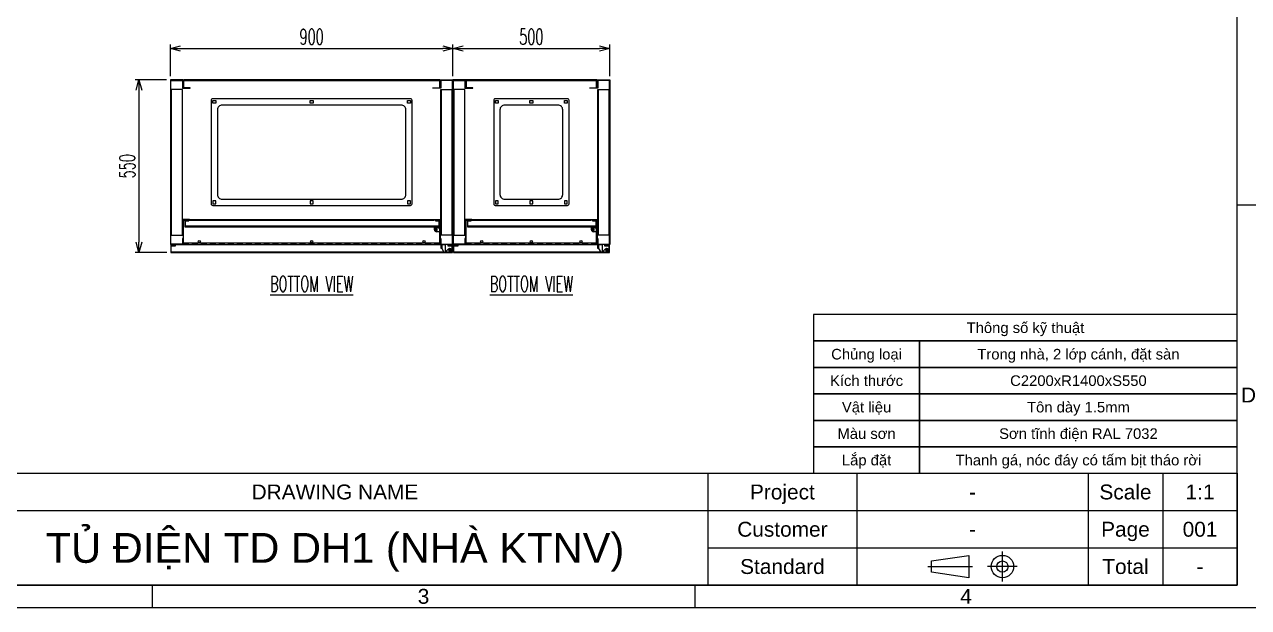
# Model space of a CAD drawing. Header units: millimetres. Extents: x 173893 to 258446, y -176540 to -123824.
# Drawn here: x 186986 to 190886, y -165708 to -163850 of the extents above; entities that cross this region are included whole.
import ezdxf
from ezdxf.enums import TextEntityAlignment as Align

# ---------------------------------------------------------------- set-up
doc = ezdxf.new("R2010")
doc.units = ezdxf.units.MM
doc.header["$LTSCALE"] = 3
doc.linetypes.add('ACAD_ISO04W100', pattern=[30, 24, -3, 0, -3])
doc.linetypes.add('HIDDEN', pattern=[9.525, 6.35, -3.175])
for name, color, linetype in [('@.TEXT', 7, 'Continuous'), ('@.VISIBLE', 7, 'Continuous'), ('centerline', 6, 'ACAD_ISO04W100'), ('dim', 7, 'Continuous'), ('EQUIPMENT', 4, 'Continuous'), ('equipments', 2, 'Continuous')]:
    doc.layers.add(name, color=color, linetype=linetype)
doc.styles.add('Ann_w01', font='romans.shx', dxfattribs={"width": 0.6, "bigfont": 'chineset.shx'})
doc.styles.add('Arial', font='arial.ttf')
doc.dimstyles.new('Dim 01_SC25', dxfattribs={"dimscale": 25, "dimtxt": 2, "dimasz": 1.3, "dimexe": 0.5, "dimexo": 0.5, "dimgap": 0.5, "dimtad": 1, "dimdec": 1, "dimzin": 12, "dimdsep": 46, "dimtxsty": 'Ann_w01', "dimblk": 'OPEN30', "dimcen": 1.5, "dimclrd": 6, "dimclre": 6, "dimclrt": 3, "dimadec": 1, "dimazin": 3, "dimtm": 1e-09, "dimtfac": 1, "dimtdec": 1, "dimtix": 1, "dimtmove": 0, "dimatfit": 3, "dimldrblk": 'OPEN30', "dimfxl": 1, "dimtolj": 1, "dimlwd": 0, "dimlwe": 0, "dimarcsym": 0})

# ---------------------------------------------------------------- blocks, each defined once
blk = doc.blocks.new('Standard ISO')
at = {"color": 6}
for p, q in [((4, -2), (4, 2)), ((-6, 0), (0, 0)), ((6, 0), (2, 0))]:
    blk.add_line(p, q, dxfattribs=at)
blk.add_lwpolyline([(-0.5, 1.5), (-0.5, -1.5), (-5.5, -0.75), (-5.5, 0.75), (-0.5, 1.5)])
for radius in [1.5, 0.75]:
    blk.add_circle((4, 0), radius)
blk = doc.blocks.new('KHUNG BAN VE (Made by Tung)')
at = {"layer": '@.VISIBLE', "color": 8}
for p, q in [((294, 54), (297, 54)), ((223, 18), (223, 3)), ((243, 18), (243, 3)), ((274, 18), (274, 3)), ((284, 18), (284, 3)), ((123, 13), (294, 13)), ((223, 8), (294, 8)), ((148.5, 3), (148.5, 0)), ((221.25, 3), (221.25, 0))]:
    blk.add_line(p, q, dxfattribs=at)
for points in [[(0, 0), (297, 0), (297, 210), (0, 210)], [(3, 3), (294, 3), (294, 207), (3, 207)], [(3, 18), (294, 18), (294, 3), (3, 3)]]:
    blk.add_lwpolyline(points, close=True, dxfattribs=at)
blk.add_blockref('Standard ISO', (258.5, 5.5))
at = {"layer": '@.TEXT', "color": 1, "style": 'Arial'}
for s, p in [('D', (295.5, 28.5)), ('3', (184.875, 1.5)), ('4', (257.625, 1.5))]:
    blk.add_text(s, height=2, dxfattribs=at).set_placement(p, align=Align.MIDDLE_CENTER)
at = {"layer": '@.TEXT', "color": 2, "style": 'Arial'}
for s, p in [('DRAWING NAME', (173, 15.5)), ('Project', (233, 15.5)), ('Scale', (279, 15.5)), ('Customer', (233, 10.5)), ('Page', (279, 10.5)), ('Standard', (233, 5.5)), ('Total', (279, 5.5))]:
    blk.add_text(s, height=2, dxfattribs=at).set_placement(p, align=Align.MIDDLE_CENTER)
at = {"layer": '@.TEXT', "color": 1, "style": 'Arial'}
for tag, height, p in [('DESIGNER_NAME', 2, (38, 15.5)), ('PROJECT_CODE', 2, (258.5, 15.5)), ('SCALE', 2, (289, 15.5)), ('APPROVED_NAME', 2, (38, 10.5)), ('CUSTOMER_NAME', 2, (258.5, 10.5)), ('PAGE', 2, (289, 10.5)), ('DRAWING_NAME', 4, (173, 8)), ('TOTAL', 2, (289, 5.5))]:
    blk.add_attdef(tag, text='', height=height, dxfattribs=at).set_placement(p, align=Align.MIDDLE_CENTER)
blk = doc.blocks.new('Bảng thông số (Made by Tung)')
at = {"color": 8}
for points in [[(-80, 25), (0, 25), (0, 30), (-80, 30)], [(-80, 20), (-60, 20), (-60, 25), (-80, 25)], [(-60, 20), (0, 20), (0, 25), (-60, 25)], [(-80, 15), (-60, 15), (-60, 20), (-80, 20)], [(-60, 15), (0, 15), (0, 20), (-60, 20)], [(-80, 10), (-60, 10), (-60, 15), (-80, 15)], [(-60, 10), (0, 10), (0, 15), (-60, 15)], [(-80, 5), (-60, 5), (-60, 10), (-80, 10)], [(-60, 5), (0, 5), (0, 10), (-60, 10)], [(-80, 0), (-60, 0), (-60, 5), (-80, 5)], [(-60, 0), (0, 0), (0, 5), (-60, 5)]]:
    blk.add_lwpolyline(points, close=True, dxfattribs=at)
at = {"color": 4, "style": 'Arial'}
for tag, p in [('FORM', (-30, 22.5)), ('SIZE', (-30, 17.5)), ('MATERIAL', (-30, 12.5)), ('PAINTING', (-30, 7.5)), ('ASSEMBLY', (-30, 2.5))]:
    blk.add_attdef(tag, text='', height=2, dxfattribs=at).set_placement(p, align=Align.MIDDLE_CENTER)
at = {"layer": '@.TEXT', "color": 1, "style": 'Arial'}
blk.add_text('Thông số kỹ thuật', height=2, dxfattribs=at).set_placement((-40, 27.5), align=Align.MIDDLE_CENTER)
at = {"layer": '@.TEXT', "color": 2, "style": 'Arial'}
for s, p in [('Chủng loại', (-70, 22.5)), ('Kích thước', (-70, 17.5)), ('Vật liệu', (-70, 12.5)), ('Màu sơn', (-70, 7.5)), ('Lắp đặt', (-70, 2.5))]:
    blk.add_text(s, height=2, dxfattribs=at).set_placement(p, align=Align.MIDDLE_CENTER)
blk = doc.blocks.new('_Open30')
at = {"color": 0, "linetype": 'ByBlock', "lineweight": -2}
for p, q in [((-1, 0.27), (0, 0)), ((0, 0), (-1, -0.27)), ((0, 0), (-1, 0))]:
    blk.add_line(p, q, dxfattribs=at)
blk = doc.blocks.new('*D40')
at = {"layer": 'Defpoints', "color": 0, "transparency": 16777216}
for p in [(188350.8, -163926.8), (187450.8, -164026.8), (188350.8, -164026.8)]:
    blk.add_point(p, dxfattribs=at)
at = {"layer": 'dim', "color": 6, "lineweight": 0, "transparency": 16777216}
for p, q in [((187450.8, -164014.3), (187450.8, -163914.3)), ((187483.3, -163926.8), (188318.3, -163926.8)), ((188350.8, -164014.3), (188350.8, -163914.3))]:
    blk.add_line(p, q, dxfattribs=at)
at = {"layer": 'dim', "color": 6, "lineweight": 0, "transparency": 16777216, "xscale": 32.5, "yscale": 32.5, "zscale": 32.5, "rotation": 180}
blk.add_blockref('_Open30', (187450.8, -163926.8), dxfattribs=at)
at = {"layer": 'dim', "color": 6, "lineweight": 0, "transparency": 16777216, "xscale": 32.5, "yscale": 32.5, "zscale": 32.5}
blk.add_blockref('_Open30', (188350.8, -163926.8), dxfattribs=at)
at = {"layer": 'dim', "color": 3, "transparency": 16777216, "insert": (187900.8, -163889.3), "char_height": 50, "attachment_point": 5, "style": 'Ann_w01'}
blk.add_mtext('\\A1;900', dxfattribs=at)
blk = doc.blocks.new('*D42')
at = {"layer": 'Defpoints', "color": 0, "transparency": 16777216}
for p in [(187450.8, -164026.8), (187350.8, -164576.8), (187452.3, -164576.8)]:
    blk.add_point(p, dxfattribs=at)
at = {"layer": 'dim', "color": 6, "lineweight": 0, "transparency": 16777216}
for p, q in [((187438.3, -164026.8), (187338.3, -164026.8)), ((187350.8, -164059.3), (187350.8, -164544.3)), ((187439.8, -164576.8), (187338.3, -164576.8))]:
    blk.add_line(p, q, dxfattribs=at)
at = {"layer": 'dim', "color": 6, "lineweight": 0, "transparency": 16777216, "xscale": 32.5, "yscale": 32.5, "zscale": 32.5}
for p, rotation in [((187350.8, -164026.8), 90), ((187350.8, -164576.8), 270)]:
    blk.add_blockref('_Open30', p, dxfattribs=dict(at, rotation=rotation))
at = {"layer": 'dim', "color": 3, "transparency": 16777216, "insert": (187313.3, -164301.8), "char_height": 50, "attachment_point": 5, "rotation": 90, "style": 'Ann_w01'}
blk.add_mtext('\\A1;550', dxfattribs=at)
blk = doc.blocks.new('*D54')
at = {"layer": 'Defpoints', "color": 0, "transparency": 16777216}
for p in [(188850.8, -163926.8), (188350.8, -164026.8), (188850.8, -164026.8)]:
    blk.add_point(p, dxfattribs=at)
at = {"layer": 'dim', "color": 6, "lineweight": 0, "transparency": 16777216}
for p, q in [((188350.8, -164014.3), (188350.8, -163914.3)), ((188383.3, -163926.8), (188818.3, -163926.8)), ((188850.8, -164014.3), (188850.8, -163914.3))]:
    blk.add_line(p, q, dxfattribs=at)
at = {"layer": 'dim', "color": 6, "lineweight": 0, "transparency": 16777216, "xscale": 32.5, "yscale": 32.5, "zscale": 32.5, "rotation": 180}
blk.add_blockref('_Open30', (188350.8, -163926.8), dxfattribs=at)
at = {"layer": 'dim', "color": 6, "lineweight": 0, "transparency": 16777216, "xscale": 32.5, "yscale": 32.5, "zscale": 32.5}
blk.add_blockref('_Open30', (188850.8, -163926.8), dxfattribs=at)
at = {"layer": 'dim', "color": 3, "transparency": 16777216, "insert": (188600.8, -163889.3), "char_height": 50, "attachment_point": 5, "style": 'Ann_w01'}
blk.add_mtext('\\A1;500', dxfattribs=at)

msp = doc.modelspace()

# ---------------------------------------------------------------- linework, layer by layer
at = {"color": 1}
for p, q in [((187453.83, -164056.78), (187453.83, -164521.78)), ((187487.83, -164056.78), (187487.83, -164521.78)), ((188313.83, -164056.78), (188313.83, -164521.78)), ((188347.83, -164056.78), (188347.83, -164521.78)), ((188353.83, -164056.78), (188353.83, -164521.78)), ((188387.83, -164056.78), (188387.83, -164521.78)), ((188813.83, -164056.78), (188813.83, -164521.78)), ((188847.83, -164056.78), (188847.83, -164521.78))]:
    msp.add_line(p, q, dxfattribs=at)
at = {"color": 6}
for p, q in [((187511.33, -164471.78), (188290.33, -164471.78)), ((187511.33, -164473.28), (188290.33, -164473.28)), ((188411.33, -164471.78), (188790.33, -164471.78)), ((188411.33, -164473.28), (188790.33, -164473.28)), ((188295.33, -164504.78), (188301.33, -164504.78)), ((188298.33, -164507.78), (188298.33, -164501.78)), ((188795.33, -164504.78), (188801.33, -164504.78)), ((188798.33, -164507.78), (188798.33, -164501.78)), ((188308.83, -164546.78), (187492.83, -164546.78)), ((188808.83, -164546.78), (188392.83, -164546.78))]:
    msp.add_line(p, q, dxfattribs=at)
at = {"color": 1, "linetype": 'Continuous'}
for p, q in [((188298.33, -164495.78), (188298.33, -164493.78)), ((188309.46, -164504.78), (188306.96, -164504.78)), ((188798.33, -164495.78), (188798.33, -164493.78)), ((188809.46, -164504.78), (188806.96, -164504.78))]:
    msp.add_line(p, q, dxfattribs=at)
at = {"linetype": 'HIDDEN'}
for p, q in [((187490.83, -164550.28), (188310.83, -164550.28)), ((188390.83, -164550.28), (188810.83, -164550.28))]:
    msp.add_line(p, q, dxfattribs=at)
for p, q in [((187490.83, -164551.78), (188310.83, -164551.78)), ((188390.83, -164551.78), (188810.83, -164551.78))]:
    msp.add_line(p, q)
for points in [[(187514.33, -164051.78), (187490.83, -164051.78), (187490.83, -164026.78), (187450.83, -164026.78), (187450.83, -164551.78), (187490.83, -164551.78), (187490.83, -164531.78), (187489.33, -164531.78), (187489.33, -164550.28), (187452.33, -164550.28), (187452.33, -164028.28), (187489.33, -164028.28), (187489.33, -164053.28), (187514.33, -164053.28)], [(188287.33, -164051.78), (188310.83, -164051.78), (188310.83, -164026.78), (188350.83, -164026.78), (188350.83, -164551.78), (188310.83, -164551.78), (188310.83, -164531.78), (188312.33, -164531.78), (188312.33, -164550.28), (188349.33, -164550.28), (188349.33, -164028.28), (188312.33, -164028.28), (188312.33, -164053.28), (188287.33, -164053.28)], [(188414.33, -164051.78), (188390.83, -164051.78), (188390.83, -164026.78), (188350.83, -164026.78), (188350.83, -164551.78), (188390.83, -164551.78), (188390.83, -164531.78), (188389.33, -164531.78), (188389.33, -164550.28), (188352.33, -164550.28), (188352.33, -164028.28), (188389.33, -164028.28), (188389.33, -164053.28), (188414.33, -164053.28)], [(188787.33, -164051.78), (188810.83, -164051.78), (188810.83, -164026.78), (188850.83, -164026.78), (188850.83, -164551.78), (188810.83, -164551.78), (188810.83, -164531.78), (188812.33, -164531.78), (188812.33, -164550.28), (188849.33, -164550.28), (188849.33, -164028.28), (188812.33, -164028.28), (188812.33, -164053.28), (188787.33, -164053.28)], [(187586.33, -164092.28), (187595.33, -164092.28), (187595.33, -164101.28), (187586.33, -164101.28)], [(187896.33, -164092.28), (187905.33, -164092.28), (187905.33, -164101.28), (187896.33, -164101.28)], [(188206.33, -164092.28), (188215.33, -164092.28), (188215.33, -164101.28), (188206.33, -164101.28)], [(188486.33, -164092.28), (188495.33, -164092.28), (188495.33, -164101.28), (188486.33, -164101.28)], [(188596.33, -164092.28), (188605.33, -164092.28), (188605.33, -164101.28), (188596.33, -164101.28)], [(188706.33, -164092.28), (188715.33, -164092.28), (188715.33, -164101.28), (188706.33, -164101.28)], [(187586.33, -164421.28), (187595.33, -164421.28), (187595.33, -164412.28), (187586.33, -164412.28)], [(187896.33, -164421.28), (187905.33, -164421.28), (187905.33, -164412.28), (187896.33, -164412.28)], [(188206.33, -164421.28), (188215.33, -164421.28), (188215.33, -164412.28), (188206.33, -164412.28)], [(188486.33, -164421.28), (188495.33, -164421.28), (188495.33, -164412.28), (188486.33, -164412.28)], [(188596.33, -164421.28), (188605.33, -164421.28), (188605.33, -164412.28), (188596.33, -164412.28)], [(188706.33, -164421.28), (188715.33, -164421.28), (188715.33, -164412.28), (188706.33, -164412.28)]]:
    msp.add_lwpolyline(points, close=True)
at = {"color": 1}
for points in [[(187452.33, -164521.78), (187489.33, -164521.78), (187489.33, -164056.78), (187452.33, -164056.78)], [(188349.33, -164521.78), (188312.33, -164521.78), (188312.33, -164056.78), (188349.33, -164056.78)], [(188352.33, -164521.78), (188389.33, -164521.78), (188389.33, -164056.78), (188352.33, -164056.78)], [(188849.33, -164521.78), (188812.33, -164521.78), (188812.33, -164056.78), (188849.33, -164056.78)]]:
    msp.add_lwpolyline(points, close=True, dxfattribs=at)
at = {"color": 4}
for points in [[(187493.83, -164049.78), (187493.83, -164028.28), (188307.83, -164028.28), (188307.83, -164049.78), (188309.33, -164049.78), (188309.33, -164026.78), (187492.33, -164026.78), (187492.33, -164049.78)], [(188393.83, -164049.78), (188393.83, -164028.28), (188807.83, -164028.28), (188807.83, -164049.78), (188809.33, -164049.78), (188809.33, -164026.78), (188392.33, -164026.78), (188392.33, -164049.78)], [(187498.83, -164493.28), (187498.83, -164476.28), (187509.33, -164476.28), (187509.33, -164474.78), (187497.33, -164474.78), (187497.33, -164494.78), (188307.33, -164494.78), (188307.33, -164474.78), (188295.33, -164474.78), (188295.33, -164476.28), (188305.83, -164476.28), (188305.83, -164493.28)], [(188398.83, -164493.28), (188398.83, -164476.28), (188409.33, -164476.28), (188409.33, -164474.78), (188397.33, -164474.78), (188397.33, -164494.78), (188807.33, -164494.78), (188807.33, -164474.78), (188795.33, -164474.78), (188795.33, -164476.28), (188805.83, -164476.28), (188805.83, -164493.28)], [(187453.83, -164575.28), (187453.83, -164555.28), (187467.33, -164555.28), (187467.33, -164553.78), (187452.33, -164553.78), (187452.33, -164576.78), (188349.33, -164576.78), (188349.33, -164553.78), (188334.33, -164553.78), (188334.33, -164555.28), (188347.83, -164555.28), (188347.83, -164575.28)], [(188353.83, -164575.28), (188353.83, -164555.28), (188367.33, -164555.28), (188367.33, -164553.78), (188352.33, -164553.78), (188352.33, -164576.78), (188849.33, -164576.78), (188849.33, -164553.78), (188834.33, -164553.78), (188834.33, -164555.28), (188847.83, -164555.28), (188847.83, -164575.28)]]:
    msp.add_lwpolyline(points, close=True, dxfattribs=at)
for points in [[(187585.83, -164426.78), (188215.83, -164426.78, 0.4142136), (188220.83, -164421.78), (188220.83, -164091.78, 0.4142136), (188215.83, -164086.78), (187585.83, -164086.78, 0.4142136), (187580.83, -164091.78), (187580.83, -164421.78, 0.4142136)], [(188485.83, -164426.78), (188715.83, -164426.78, 0.4142136), (188720.83, -164421.78), (188720.83, -164091.78, 0.4142136), (188715.83, -164086.78), (188485.83, -164086.78, 0.4142136), (188480.83, -164091.78), (188480.83, -164421.78, 0.4142136)], [(187615.83, -164406.78), (188185.83, -164406.78, 0.4142136), (188200.83, -164391.78), (188200.83, -164121.78, 0.4142136), (188185.83, -164106.78), (187615.83, -164106.78, 0.4142136), (187600.83, -164121.78), (187600.83, -164391.78, 0.4142136)], [(188515.83, -164406.78), (188685.83, -164406.78, 0.4142136), (188700.83, -164391.78), (188700.83, -164121.78, 0.4142136), (188685.83, -164106.78), (188515.83, -164106.78, 0.4142136), (188500.83, -164121.78), (188500.83, -164391.78, 0.4142136)]]:
    msp.add_lwpolyline(points, format="xyb", close=True)
at = {"color": 6}
for points in [[(187511.33, -164471.78), (187491.33, -164471.78), (187491.33, -164546.78), (187492.83, -164546.78), (187492.83, -164473.28), (187511.33, -164473.28)], [(188290.33, -164471.78), (188310.33, -164471.78), (188310.33, -164546.78), (188308.83, -164546.78), (188308.83, -164473.28), (188290.33, -164473.28)], [(188411.33, -164471.78), (188391.33, -164471.78), (188391.33, -164546.78), (188392.83, -164546.78), (188392.83, -164473.28), (188411.33, -164473.28)], [(188790.33, -164471.78), (188810.33, -164471.78), (188810.33, -164546.78), (188808.83, -164546.78), (188808.83, -164473.28), (188790.33, -164473.28)]]:
    msp.add_lwpolyline(points, close=True, dxfattribs=at)
at = {"color": 8}
for centre in [(188298.33, -164504.78), (188798.33, -164504.78)]:
    msp.add_circle(centre, 2.5, dxfattribs=at)
at = {"color": 6}
for centre in [(187542.83, -164541.78), (187900.83, -164541.78), (188258.83, -164541.78), (188442.83, -164541.78), (188600.83, -164541.78), (188758.83, -164541.78)]:
    msp.add_circle(centre, 3.5, dxfattribs=at)
at = {"layer": 'centerline'}
for p, q in [((188320.83, -164550.78), (188320.83, -164552.78)), ((188337.33, -164569.28), (188345.33, -164569.28)), ((188341.33, -164565.28), (188341.33, -164573.28)), ((188820.83, -164550.78), (188820.83, -164552.78)), ((188837.33, -164569.28), (188845.33, -164569.28)), ((188841.33, -164565.28), (188841.33, -164573.28))]:
    msp.add_line(p, q, dxfattribs=at)
at = {"layer": 'EQUIPMENT'}
for points in [[(188315.13, -164551.78), (188315.13, -164563.47, 0.1316525), (188315.26, -164563.97), (188315.13, -164563.74), (188313.13, -164563.74), (188313.13, -164551.78), (188326.13, -164551.78), (188326.13, -164569.28, 0.4142136), (188328.13, -164571.28), (188330.84, -164571.28)], [(188331.26, -164572.28), (188330.84, -164571.28), (188337.08, -164565.04, -1.4966058), (188341.33, -164575.28), (188321.79, -164575.28), (188320.63, -164575.28), (188320.63, -164573.28), (188320.63, -164573.28)], [(188815.13, -164551.78), (188815.13, -164563.47, 0.1316525), (188815.26, -164563.97), (188815.13, -164563.74), (188813.13, -164563.74), (188813.13, -164551.78), (188826.13, -164551.78), (188826.13, -164569.28, 0.4142136), (188828.13, -164571.28), (188830.84, -164571.28)], [(188831.26, -164572.28), (188830.84, -164571.28), (188837.08, -164565.04, -1.4966058), (188841.33, -164575.28), (188821.79, -164575.28), (188820.63, -164575.28), (188820.63, -164573.28), (188820.63, -164573.28)]]:
    msp.add_lwpolyline(points, format="xyb", dxfattribs=at)
for points in [[(188315.26, -164563.97), (188321.79, -164575.28), (188322.36, -164574.28)], [(188815.26, -164563.97), (188821.79, -164575.28), (188822.36, -164574.28)]]:
    msp.add_lwpolyline(points, dxfattribs=at)
for centre in [(188341.33, -164569.28), (188841.33, -164569.28)]:
    msp.add_circle(centre, 3.5, dxfattribs=at)
at = {"layer": 'equipments'}
for p, q in [((188292.33, -164494.78), (188304.33, -164494.78)), ((188292.33, -164504.78), (188292.33, -164494.78)), ((188308.83, -164498.78), (188298.33, -164498.78)), ((188308.83, -164510.78), (188298.33, -164510.78)), ((188304.33, -164498.78), (188304.33, -164494.78)), ((188308.83, -164498.78), (188308.83, -164510.78)), ((188792.33, -164494.78), (188804.33, -164494.78)), ((188792.33, -164504.78), (188792.33, -164494.78)), ((188808.83, -164498.78), (188798.33, -164498.78)), ((188808.83, -164510.78), (188798.33, -164510.78)), ((188804.33, -164498.78), (188804.33, -164494.78)), ((188808.83, -164498.78), (188808.83, -164510.78))]:
    msp.add_line(p, q, dxfattribs=at)
for centre in [(188298.33, -164504.78), (188798.33, -164504.78)]:
    msp.add_arc(centre, 6, 90, 270, dxfattribs=at)

# ---------------------------------------------------------------- block references
at = {"xscale": 16.875, "yscale": 16.875, "zscale": 16.875}
msp.add_blockref('Bảng thông số (Made by Tung)', (190850.07, -165280.48), dxfattribs=at).add_auto_attribs({'MATERIAL': 'Tôn dày 1.5mm', 'ASSEMBLY': 'Thanh gá, nóc đáy có tấm bịt tháo rời', 'PAINTING': 'Sơn tĩnh điện RAL 7032', 'SIZE': 'C2200xR1400xS550', 'FORM': 'Trong nhà, 2 lớp cánh, đặt sàn'})
at = {"layer": '@.VISIBLE'}
ref = msp.add_blockref('KHUNG BAN VE (Made by Tung)', (183864.63, -165708.16), dxfattribs=dict(at, xscale=23.76, yscale=23.76, zscale=23.76))
ref.add_attrib('TOTAL', '-', dxfattribs={"layer": '@.TEXT', "color": 1, "height": 47.52, "style": 'Arial'}).set_placement((190731.27, -165577.48), align=Align.MIDDLE_CENTER)
ref.add_attrib('PAGE', '001', dxfattribs={"layer": '@.TEXT', "color": 1, "height": 47.52, "style": 'Arial'}).set_placement((190731.27, -165458.68), align=Align.MIDDLE_CENTER)
ref.add_attrib('SCALE', '1:1', dxfattribs={"layer": '@.TEXT', "color": 1, "height": 47.52, "style": 'Arial'}).set_placement((190731.27, -165339.88), align=Align.MIDDLE_CENTER)
ref.add_attrib('CUSTOMER_NAME', '-', dxfattribs={"layer": '@.TEXT', "color": 1, "height": 47.52, "style": 'Arial'}).set_placement((190006.59, -165458.68), align=Align.MIDDLE_CENTER)
ref.add_attrib('PROJECT_CODE', '-', dxfattribs={"layer": '@.TEXT', "color": 1, "height": 47.52, "style": 'Arial'}).set_placement((190006.59, -165339.88), align=Align.MIDDLE_CENTER)
ref.add_attrib('DRAWING_NAME', 'TỦ ĐIỆN TD DH1 (NHÀ KTNV)', dxfattribs={"layer": '@.TEXT', "color": 1, "height": 95.04, "style": 'Arial'}).set_placement((187975.11, -165518.08), align=Align.MIDDLE_CENTER)

# ---------------------------------------------------------------- texts
at = {"layer": 'dim', "color": 2, "char_height": 50, "attachment_point": 5, "style": 'Ann_w01'}
for insert in [(187900.83, -164676.78), (188600.83, -164676.78)]:
    msp.add_mtext('\\A1;{\\LBOTTOM VIEW}', dxfattribs=dict(at, insert=insert))

# ---------------------------------------------------------------- dimensions: what is measured, and where the dimension line sits
at = {"layer": 'dim'}
for base, p1, p2, picture, middle in [((188350.83, -163926.78), (187450.83, -164026.78), (188350.83, -164026.78), '*D40', (187900.83, -163889.28)), ((188850.83, -163926.78), (188350.83, -164026.78), (188850.83, -164026.78), '*D54', (188600.83, -163889.28))]:
    dim = msp.add_linear_dim(base=base, p1=p1, p2=p2, dimstyle='Dim 01_SC25', dxfattribs=at)
    dim.commit()
    dim.dimension.update_dxf_attribs({"geometry": picture, "text_midpoint": middle})
dim = msp.add_linear_dim(base=(187350.83, -164576.78), p1=(187450.83, -164026.78), p2=(187452.33, -164576.78), angle=90, dimstyle='Dim 01_SC25', dxfattribs=at)
dim.commit()
dim.dimension.update_dxf_attribs({"geometry": '*D42', "text_midpoint": (187313.33, -164301.78)})

doc.saveas('drawing.dxf')
